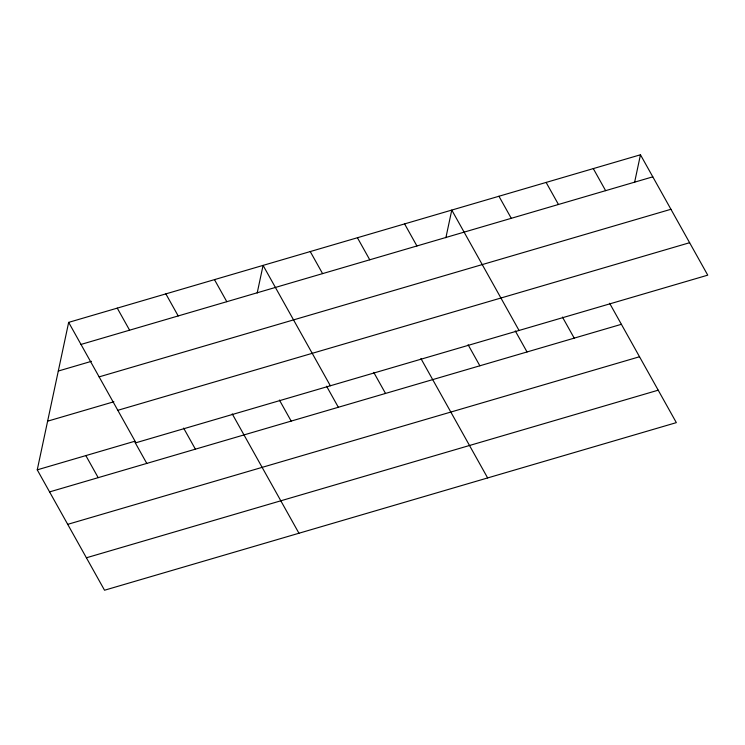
<?xml version="1.0" encoding="UTF-8"?>
<svg xmlns="http://www.w3.org/2000/svg" width="745" height="745" viewBox="0 0 745 745"><rect width="100%" height="100%" fill="white"/><g stroke="black" fill="none" stroke-linecap="round" stroke-linejoin="round"><path stroke-width="1.12" d="M609.615 303.252L676.339 422.629L104.533 590.226L37.25 469.844L68.661 322.371L640.467 154.774L707.75 275.156L135.944 442.754L68.661 322.371M257.183 293.036L263.078 265.388L330.352 385.77M445.882 237.73L451.777 210.081L519.051 330.463M634.582 182.423L640.467 154.774M80.991 344.432L652.797 176.835M58.296 371.038L91.43 361.325M99.122 376.877L670.938 209.28M47.615 421.176L113.892 401.751M117.803 410.309L689.619 242.712M37.25 469.844L134.454 441.347L146.784 463.418M49.58 491.905L621.386 324.308M67.711 524.35L639.527 356.753M86.401 557.782L658.207 390.184M593.299 168.603L605.629 190.664M546.122 182.423L558.452 204.493M498.945 196.252L511.275 218.313M562.447 317.081L574.218 338.137M515.27 330.901L527.041 351.966M404.6 223.91L416.93 245.971M468.093 344.73L479.864 365.795M357.423 237.73L369.753 259.8M420.925 358.559L487.64 477.936M310.246 251.559L322.585 273.62M373.748 372.388L385.519 393.444M326.571 386.208L338.342 407.273M214.476 279.636L226.806 301.697M279.403 400.037L291.174 421.093M165.865 293.875L178.195 315.936M232.226 413.866L298.95 533.243M117.263 308.123L129.593 330.184M183.624 428.105L195.395 449.17M85.852 455.595L98.182 477.657"/></g></svg>
